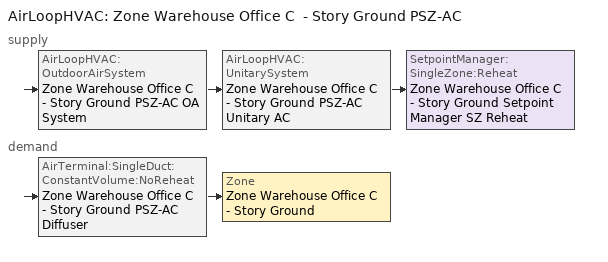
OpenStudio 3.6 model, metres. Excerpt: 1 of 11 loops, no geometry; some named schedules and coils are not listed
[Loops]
AirLoopHVAC 'Zone Warehouse Office C  - Story Ground PSZ-AC'
 supply: AirLoopHVAC:OutdoorAirSystem 'Zone Warehouse Office C  - Story Ground PSZ-AC OA System' > AirLoopHVAC:UnitarySystem 'Zone Warehouse Office C  - Story Ground PSZ-AC Unitary AC' > SetpointManager:SingleZone:Reheat 'Zone Warehouse Office C  - Story Ground Setpoint Manager SZ Reheat'
 demand: AirTerminal:SingleDuct:ConstantVolume:NoReheat 'Zone Warehouse Office C  - Story Ground PSZ-AC Diffuser' > Zone 'Zone Warehouse Office C  - Story Ground'
[Sizing:Zone]
Zone Warehouse Office C  - Story Ground: Zone Cooling Design Supply Air Temperature Input Method=SupplyAirTemperature; Zone Cooling Design Supply Air Temperature {C}=12.7778; Zone Cooling Design Supply Air Temperature Difference {deltaC}=11.11; Zone Heating Design Supply Air Temperature Input Method=SupplyAirTemperature; Zone Heating Design Supply Air Temperature {C}=50; Zone Heating Design Supply Air Temperature Difference {deltaC}=11.11; Zone Cooling Design Supply Air Humidity Ratio {kg-H2O/kg-air}=0.0085; Zone Heating Design Supply Air Humidity Ratio {kg-H2O/kg-air}=0.008; Cooling Design Air Flow Method=DesignDay; Heating Design Air Flow Method=DesignDay; Account for Dedicated Outdoor Air System=No; Dedicated Outdoor Air System Control Strategy=NeutralSupplyAir; Dedicated Outdoor Air Low Setpoint Temperature for Design {C}=autosize; Dedicated Outdoor Air High Setpoint Temperature for Design {C}=autosize; Zone Load Sizing Method=Sensible Load Only No Latent Load; Zone Latent Cooling Design Supply Air Humidity Ratio Input Method=HumidityRatioDifference; Zone Cooling Design Supply Air Humidity Ratio Difference {kgWater/kgDryAir}=0.005; Zone Latent Heating Design Supply Air Humidity Ratio Input Method=HumidityRatioDifference; Zone Humidification Design Supply Air Humidity Ratio Difference {kgWater/kgDryAir}=0.005
[Zone equipment]
Zone Warehouse Office C  - Story Ground: Zone Warehouse Office C  - Story Ground PSZ-AC Diffuser
[AirLoopHVAC]
Zone Warehouse Office C  - Story Ground PSZ-AC: Availability Schedule=Zone Warehouse Office C  - Story Ground PSZ-AC Occ Sch; Design Supply Air Flow Rate {m3/s}=autosize; Design Return Air Flow Fraction of Supply Air Flow=1
[Sizing:System]
Zone Warehouse Office C  - Story Ground PSZ-AC: Type of Load to Size On=Sensible; Design Outdoor Air Flow Rate {m3/s}=Autosize; Central Heating Maximum System Air Flow Ratio=1; Preheat Design Temperature {C}=7.22222; Preheat Design Humidity Ratio {kg-H2O/kg-Air}=0.008; Precool Design Temperature {C}=12.7778; Precool Design Humidity Ratio {kg-H2O/kg-Air}=0.008; Central Cooling Design Supply Air Temperature {C}=12.7778; Central Heating Design Supply Air Temperature {C}=50; Sizing Option=Coincident; 100% Outdoor Air in Cooling=No; 100% Outdoor Air in Heating=No; Central Cooling Design Supply Air Humidity Ratio {kg-H2O/kg-Air}=0.0085; Central Heating Design Supply Air Humidity Ratio {kg-H2O/kg-Air}=0.008; Cooling Design Air Flow Method=DesignDay; Heating Design Air Flow Method=DesignDay; System Outdoor Air Method=ZoneSum; Zone Maximum Outdoor Air Fraction=1; Cooling Supply Air Flow Rate Per Floor Area {m3/s-m2}=0.00996765; Cooling Fraction of Autosized Cooling Supply Air Flow Rate=1; Cooling Supply Air Flow Rate Per Unit Cooling Capacity {m3/s-W}=3.94755e-05; Heating Supply Air Flow Rate Per Floor Area {m3/s-m2}=0.00996765; Heating Fraction of Autosized Heating Supply Air Flow Rate=1; Heating Fraction of Autosized Cooling Supply Air Flow Rate=1; Heating Supply Air Flow Rate Per Unit Heating Capacity {m3/s-W}=3.15882e-05; Cooling Design Capacity Method=CoolingDesignCapacity; Cooling Design Capacity {W}=autosize; Cooling Design Capacity Per Floor Area {W/m2}=234.7; Fraction of Autosized Cooling Design Capacity=1; Heating Design Capacity Method=HeatingDesignCapacity; Heating Design Capacity {W}=autosize; Heating Design Capacity Per Floor Area {W/m2}=157; Fraction of Autosized Heating Design Capacity=1; Central Cooling Capacity Control Method=OnOff; Occupant Diversity=autosize
[SetpointManager:SingleZone:Reheat]
Zone Warehouse Office C  - Story Ground Setpoint Manager SZ Reheat: Minimum Supply Air Temperature {C}=12.7778; Maximum Supply Air Temperature {C}=50; Control Zone=Zone Warehouse Office C  - Story Ground; Setpoint Node or NodeList=Zone Warehouse Office C  - Story Ground PSZ-AC Supply Outlet Node
[Coil:Heating:Electric]
Zone Warehouse Office C  - Story Ground PSZ-AC Electric Backup Htg Coil: Availability Schedule=Always On Discrete; Efficiency=1
[Coil:Cooling:DX:SingleSpeed]
Zone Warehouse Office C  - Story Ground PSZ-AC 1spd DX AC Clg Coil 14kBtu/hr 14.0SEER: Availability Schedule=Always On Discrete; Rated Total Cooling Capacity {W}=autosize; Rated Sensible Heat Ratio=autosize; Rated COP {W/W}=4.11713; Rated Air Flow Rate {m3/s}=autosize; Rated Evaporator Fan Power Per Volume Flow Rate 2017 {W/(m3/s)}=773.3; Rated Evaporator Fan Power Per Volume Flow Rate 2023 {W/(m3/s)}=934.4; Total Cooling Capacity Function of Temperature Curve=PSZ-AC_Unitary_PackagecoolCapFT; Total Cooling Capacity Function of Flow Fraction Curve=PSZ-AC_Unitary_PackagecoolFFF; Energy Input Ratio Function of Temperature Curve=PSZ-AC DX Unitary Package EIRFT; Energy Input Ratio Function of Flow Fraction Curve=PSZ-AC_Unitary_PackagecoolEIRFFF; Part Load Fraction Correlation Curve=PSZ-AC_Unitary_PackagecoolPLR; Minimum Outdoor Dry-Bulb Temperature for Compressor Operation {C}=-25; Nominal Time for Condensate Removal to Begin {s}=0; Ratio of Initial Moisture Evaporation Rate and Steady State Latent Capacity=0; Maximum Cycling Rate {cycles/hr}=0; Latent Capacity Time Constant {s}=0; Condenser Type=AirCooled; Evaporative Condenser Effectiveness=0.9; Evaporative Condenser Air Flow Rate {m3/s}=autosize; Evaporative Condenser Pump Rated Power Consumption {W}=autosize; Crankcase Heater Capacity {W}=0; Maximum Outdoor Dry-Bulb Temperature for Crankcase Heater Operation {C}=10; Basin Heater Capacity {W/K}=0; Basin Heater Setpoint Temperature {C}=2
[Fan:OnOff]
Zone Warehouse Office C  - Story Ground PSZ-AC Fan: Availability Schedule=Always On Discrete; Fan Total Efficiency=0.55575; Pressure Rise {Pa}=622.722; Maximum Flow Rate {m3/s}=autosize; Motor Efficiency=0.855; Motor In Airstream Fraction=1; Fan Power Ratio Function of Speed Ratio Curve=Fan On Off Power Curve 8; Fan Efficiency Ratio Function of Speed Ratio Curve=Fan On Off Efficiency Curve 8
[AirLoopHVAC:UnitarySystem]
Zone Warehouse Office C  - Story Ground PSZ-AC Unitary AC: Control Type=Load; Controlling Zone or Thermostat Location=Zone Warehouse Office C  - Story Ground; Dehumidification Control Type=None; Availability Schedule=Outage Availability Schedule; Supply Fan=Zone Warehouse Office C  - Story Ground PSZ-AC Fan; Fan Placement=DrawThrough; Supply Air Fan Operating Mode Schedule=Zone Warehouse Office C  - Story Ground PSZ-AC Occ Sch; Heating Coil=Zone Warehouse Office C  - Story Ground PSZ-AC Water Htg Coil; DX Heating Coil Sizing Ratio=1; Cooling Coil=Zone Warehouse Office C  - Story Ground PSZ-AC 1spd DX AC Clg Coil 14kBtu/hr 14.0SEER; Use DOAS DX Cooling Coil=No; DOAS DX Cooling Coil Leaving Minimum Air Temperature {C}=2; Latent Load Control=SensibleOnlyLoadControl; Supplemental Heating Coil=Zone Warehouse Office C  - Story Ground PSZ-AC Electric Backup Htg Coil; Supply Air Flow Rate During Cooling Operation {m3/s}=Autosize; Supply Air Flow Rate During Heating Operation {m3/s}=Autosize; Supply Air Flow Rate When No Cooling or Heating is Required {m3/s}=Autosize; Maximum Supply Air Temperature {C}=80; Maximum Outdoor Dry-Bulb Temperature for Supplemental Heater Operation {C}=21; Maximum Cycling Rate {cycles/hr}=2.5; Heat Pump Time Constant {s}=60; Fraction of On-Cycle Power Use=0.01; Heat Pump Fan Delay Time {s}=60; Ancilliary On-Cycle Electric Power {W}=0; Ancilliary Off-Cycle Electric Power {W}=0
[Controller:OutdoorAir]
Zone Warehouse Office C  - Story Ground PSZ-AC OA System Controller: Minimum Outdoor Air Flow Rate {m3/s}=autosize; Maximum Outdoor Air Flow Rate {m3/s}=Autosize; Economizer Control Type=NoEconomizer; Economizer Control Action Type=ModulateFlow; Economizer Maximum Limit Dry-Bulb Temperature {C}=28; Economizer Maximum Limit Enthalpy {J/kg}=64000; Lockout Type=LockoutWithHeating; Minimum Limit Type=FixedMinimum; Minimum Outdoor Air Schedule=Zone Warehouse Office C  - Story Ground PSZ-AC Occ Sch; Maximum Fraction of Outdoor Air Schedule=ZoneWarehouseOfficeCStoryGroundPSZACmaxOASch; Controller Mechanical Ventilation=Controller Mechanical Ventilation 9; High Humidity Control=No; Heat Recovery Bypass Control Type=BypassWhenWithinEconomizerLimits
[Controller:MechanicalVentilation]
Controller Mechanical Ventilation 9: Availability Schedule=Always On Discrete
[AirLoopHVAC:OutdoorAirSystem]
Zone Warehouse Office C  - Story Ground PSZ-AC OA System: Controller=Zone Warehouse Office C  - Story Ground PSZ-AC OA System Controller
[AirTerminal:SingleDuct:ConstantVolume:NoReheat]
Zone Warehouse Office C  - Story Ground PSZ-AC Diffuser: Availability Schedule=Always On Discrete; Maximum Air Flow Rate {m3/s}=AutoSize
[Schedule:Constant]
Always On Discrete: Value=1
[Schedule:Ruleset]
Name | Default Day Schedule | Summer Design Day Schedule | Winter Design Day Schedule
Zone Warehouse Office C  - Story Ground PSZ-AC Occ Sch | Zone Warehouse Office C  - Story Ground PSZ-AC Occ Sch Default | Zone Warehouse Office C  - Story Ground PSZ-AC Occ Sch Summer Design Day | Zone Warehouse Office C  - Story Ground PSZ-AC Occ Sch Winter Design Day
ZoneWarehouseOfficeCStoryGroundPSZACmaxOASch | ZoneWarehouseOfficeCStoryGroundPSZACmaxOASchDefault
[Schedule:Day]
Zone Warehouse Office C  - Story Ground PSZ-AC Occ Sch Default; Zone Warehouse Office C  - Story Ground PSZ-AC Occ Sch Saturday: 6, 50, 0, 18, 0, 1, 24, 0, 0
Zone Warehouse Office C  - Story Ground PSZ-AC Occ Sch Winter Design Day; Zone Warehouse Office C  - Story Ground PSZ-AC Occ Sch Summer Design Day: 24, 0, 1
Zone Warehouse Office C  - Story Ground PSZ-AC Occ Sch Sunday: 24, 0, 0
ZoneWarehouseOfficeCStoryGroundPSZACmaxOASchDefault: 24, 0, 0.7
Schedule Day 1: 1, 0, 0.7, 2, 0, 0.7, 3, 0, 0.7, 4, 0, 0.7, 5, 0, 0.7, 6, 0, 0.7, 7, 0, 0.7, 8, 0, 0.7, 9, 0, 0.7, 10, 0, 0, 11, 0, 0, 12, 0, 0, 13, 0, 0, 14, 0, 0, 15, 0, 0, 16, 0, 0, 17, 0, 0, 18, 0, 0, 19, 0, 0, 20, 0, 0, 21, 0, 0, 22, 0, 0, 23, 0, 0, 24, 0, 0
Schedule Day 2; Schedule Day 3; Schedule Day 4; Schedule Day 5; Schedule Day 6; Schedule Day 7; Schedule Day 61; Schedule Day 62; Schedule Day 63; Schedule Day 64; Schedule Day 65; Schedule Day 66: 1, 0, 0, 2, 0, 0, 3, 0, 0, 4, 0, 0, 5, 0, 0, 6, 0, 0, 7, 0, 0, 8, 0, 0, 9, 0, 0, 10, 0, 0, 11, 0, 0, 12, 0, 0, 13, 0, 0, 14, 0, 0, 15, 0, 0, 16, 0, 0, 17, 0, 0, 18, 0, 0, 19, 0, 0, 20, 0, 0, 21, 0, 0, 22, 0, 0, 23, 0, 0, 24, 0, 0
Schedule Day 8: 1, 0, 0.7, 2, 0, 0.7, 3, 0, 0.7, 4, 0, 0.7, 5, 0, 0.7, 6, 0, 0.7, 7, 0, 0.7, 8, 0, 0.7, 9, 0, 0.7, 10, 0, 0.7, 11, 0, 0.7, 12, 0, 0.7, 13, 0, 0.7, 14, 0, 0.7, 15, 0, 0.7, 16, 0, 0.7, 17, 0, 0.7, 18, 0, 0.7, 19, 0, 0.7, 20, 0, 0.7, 21, 0, 0.7, 22, 0, 0.7, 23, 0, 0.7, 24, 0, 0.7
Schedule Day 60: 1, 0, 0, 2, 0, 0, 3, 0, 0, 4, 0, 0, 5, 0, 0, 6, 0, 0, 7, 0, 1, 8, 0, 1, 9, 0, 1, 10, 0, 0, 11, 0, 0, 12, 0, 0, 13, 0, 0, 14, 0, 0, 15, 0, 0, 16, 0, 0, 17, 0, 0, 18, 0, 0, 19, 0, 0, 20, 0, 0, 21, 0, 0, 22, 0, 0, 23, 0, 0, 24, 0, 0
Schedule Day 67: 1, 0, 0, 2, 0, 0, 3, 0, 0, 4, 0, 0, 5, 0, 0, 6, 0, 0, 7, 0, 1, 8, 0, 1, 9, 0, 1, 10, 0, 1, 11, 0, 1, 12, 0, 1, 13, 0, 1, 14, 0, 1, 15, 0, 1, 16, 0, 1, 17, 0, 1, 18, 0, 1, 19, 0, 0, 20, 0, 0, 21, 0, 0, 22, 0, 0, 23, 0, 0, 24, 0, 0
[Schedule:Rule] Date Specification Type=DateRange
Name | Schedule Ruleset | Rule Order | Day Schedule | Apply Monday | Apply Tuesday | Apply Wednesday | Apply Friday | Apply Saturday | Start Month | Start Day | End Month | End Day | Apply Sunday | Apply Thursday
Zone Warehouse Office C  - Story Ground PSZ-AC Occ Sch Saturday Rule | Zone Warehouse Office C  - Story Ground PSZ-AC Occ Sch | 9 | Zone Warehouse Office C  - Story Ground PSZ-AC Occ Sch Saturday | Yes | Yes | Yes | Yes | Yes | 1 | 1 | 12 | 31
Zone Warehouse Office C  - Story Ground PSZ-AC Occ Sch Sunday Rule | Zone Warehouse Office C  - Story Ground PSZ-AC Occ Sch | 8 | Zone Warehouse Office C  - Story Ground PSZ-AC Occ Sch Sunday |  |  |  |  |  | 1 | 1 | 12 | 31 | Yes
ZoneWarehouseOfficeCStoryGroundPSZACmaxOASch Outage Day 174 | ZoneWarehouseOfficeCStoryGroundPSZACmaxOASch | 7 | Schedule Day 1 | Yes | Yes | Yes | Yes | Yes | 6 | 23 | 6 | 23 | Yes | Yes
ZoneWarehouseOfficeCStoryGroundPSZACmaxOASch Outage Day 175 | ZoneWarehouseOfficeCStoryGroundPSZACmaxOASch | 6 | Schedule Day 2 | Yes | Yes | Yes | Yes | Yes | 6 | 24 | 6 | 24 | Yes | Yes
ZoneWarehouseOfficeCStoryGroundPSZACmaxOASch Outage Day 176 | ZoneWarehouseOfficeCStoryGroundPSZACmaxOASch | 5 | Schedule Day 3 | Yes | Yes | Yes | Yes | Yes | 6 | 25 | 6 | 25 | Yes | Yes
ZoneWarehouseOfficeCStoryGroundPSZACmaxOASch Outage Day 177 | ZoneWarehouseOfficeCStoryGroundPSZACmaxOASch | 4 | Schedule Day 4 | Yes | Yes | Yes | Yes | Yes | 6 | 26 | 6 | 26 | Yes | Yes
ZoneWarehouseOfficeCStoryGroundPSZACmaxOASch Outage Day 178 | ZoneWarehouseOfficeCStoryGroundPSZACmaxOASch | 3 | Schedule Day 5 | Yes | Yes | Yes | Yes | Yes | 6 | 27 | 6 | 27 | Yes | Yes
ZoneWarehouseOfficeCStoryGroundPSZACmaxOASch Outage Day 179 | ZoneWarehouseOfficeCStoryGroundPSZACmaxOASch | 2 | Schedule Day 6 | Yes | Yes | Yes | Yes | Yes | 6 | 28 | 6 | 28 | Yes | Yes
ZoneWarehouseOfficeCStoryGroundPSZACmaxOASch Outage Day 180 | ZoneWarehouseOfficeCStoryGroundPSZACmaxOASch | 1 | Schedule Day 7 | Yes | Yes | Yes | Yes | Yes | 6 | 29 | 6 | 29 | Yes | Yes
ZoneWarehouseOfficeCStoryGroundPSZACmaxOASch Outage Day 181 | ZoneWarehouseOfficeCStoryGroundPSZACmaxOASch | 0 | Schedule Day 8 | Yes | Yes | Yes | Yes | Yes | 6 | 30 | 6 | 30 | Yes | Yes
Zone Warehouse Office C  - Story Ground PSZ-AC Occ Sch Outage Day 174 | Zone Warehouse Office C  - Story Ground PSZ-AC Occ Sch | 7 | Schedule Day 60 | Yes | Yes | Yes | Yes | Yes | 6 | 23 | 6 | 23 | Yes | Yes
Zone Warehouse Office C  - Story Ground PSZ-AC Occ Sch Outage Day 175 | Zone Warehouse Office C  - Story Ground PSZ-AC Occ Sch | 6 | Schedule Day 61 | Yes | Yes | Yes | Yes | Yes | 6 | 24 | 6 | 24 | Yes | Yes
Zone Warehouse Office C  - Story Ground PSZ-AC Occ Sch Outage Day 176 | Zone Warehouse Office C  - Story Ground PSZ-AC Occ Sch | 5 | Schedule Day 62 | Yes | Yes | Yes | Yes | Yes | 6 | 25 | 6 | 25 | Yes | Yes
Zone Warehouse Office C  - Story Ground PSZ-AC Occ Sch Outage Day 177 | Zone Warehouse Office C  - Story Ground PSZ-AC Occ Sch | 4 | Schedule Day 63 | Yes | Yes | Yes | Yes | Yes | 6 | 26 | 6 | 26 | Yes | Yes
Zone Warehouse Office C  - Story Ground PSZ-AC Occ Sch Outage Day 178 | Zone Warehouse Office C  - Story Ground PSZ-AC Occ Sch | 3 | Schedule Day 64 | Yes | Yes | Yes | Yes | Yes | 6 | 27 | 6 | 27 | Yes | Yes
Zone Warehouse Office C  - Story Ground PSZ-AC Occ Sch Outage Day 179 | Zone Warehouse Office C  - Story Ground PSZ-AC Occ Sch | 2 | Schedule Day 65 | Yes | Yes | Yes | Yes | Yes | 6 | 28 | 6 | 28 | Yes | Yes
Zone Warehouse Office C  - Story Ground PSZ-AC Occ Sch Outage Day 180 | Zone Warehouse Office C  - Story Ground PSZ-AC Occ Sch | 1 | Schedule Day 66 | Yes | Yes | Yes | Yes | Yes | 6 | 29 | 6 | 29 | Yes | Yes
Zone Warehouse Office C  - Story Ground PSZ-AC Occ Sch Outage Day 181 | Zone Warehouse Office C  - Story Ground PSZ-AC Occ Sch | 0 | Schedule Day 67 | Yes | Yes | Yes | Yes | Yes | 6 | 30 | 6 | 30 | Yes | Yes
[Curve:Exponent]
Fan On Off Power Curve 8: Coefficient1 Constant=1; Coefficient2 Constant=0; Coefficient3 Constant=0; Minimum Value of x=0; Maximum Value of x=1
[Curve:Cubic]
Fan On Off Efficiency Curve 8: Coefficient1 Constant=1; Coefficient2 x=0; Coefficient3 x**2=0; Coefficient4 x**3=0; Minimum Value of x=0; Maximum Value of x=1
[Curve:Biquadratic] Minimum Value of x=12.77778; Maximum Value of x=23.88889; Minimum Value of y=21.11111; Maximum Value of y=46.11111
Name | Coefficient1 Constant | Coefficient2 x | Coefficient3 x**2 | Coefficient4 y | Coefficient5 y**2 | Coefficient6 x*y
PSZ-AC_Unitary_PackagecoolCapFT | 0.766956 | 0.0107756 | -4.14703e-05 | 0.00134961 | -0.000261144 | 0.000457488
PSZ-AC DX Unitary Package EIRFT | 0.297145 | 0.0430933 | -0.000748766 | 0.00597727 | 0.000482112 | -0.000956448
[Curve:Quadratic]
Name | Coefficient1 Constant | Coefficient2 x | Coefficient3 x**2 | Minimum Value of x | Maximum Value of x
PSZ-AC_Unitary_PackagecoolFFF | 0.8 | 0.2 | 0 | 0.5 | 1.5
PSZ-AC_Unitary_PackagecoolEIRFFF | 1.156 | -0.1816 | 0.0256 | 0.5 | 1.5
PSZ-AC_Unitary_PackagecoolPLR | 0.75 | 0.25 | 0 | 0 | 1
